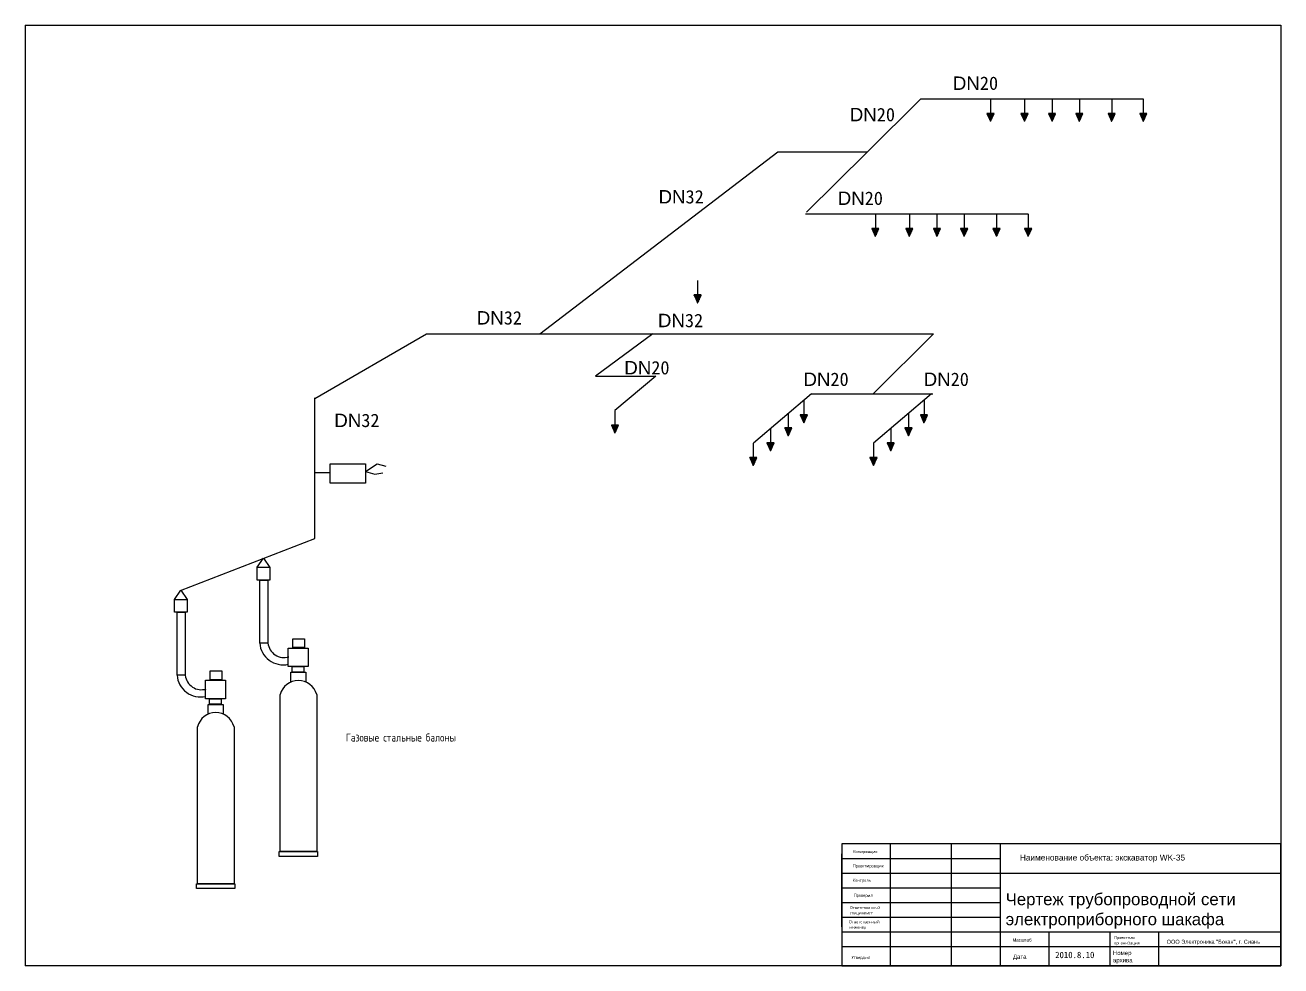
# Model space of a CAD drawing. Extents: x 48388 to 147340, y 33806 to 122092.
# Drawn here: x 130284 to 138132, y 61058 to 66939 of the extents above; entities that cross this region are included whole.
import ezdxf

# ---------------------------------------------------------------- set-up
doc = ezdxf.new("R2010")
doc.units = 0
doc.header["$LTSCALE"] = 1000
doc.header["$MEASUREMENT"] = 0
doc.layers.get('0').update_dxf_attribs({"linetype": 'CONTINUOUS'})
doc.styles.add('_TEL_DIM', font='SIMPLEX', dxfattribs={"width": 0.8, "height": 3.5, "bigfont": 'HZTXT'})
doc.styles.get("Standard").update_dxf_attribs({"font": 'GBENOR', "bigfont": 'GBCBIG'})

msp = doc.modelspace()

# ---------------------------------------------------------------- hatches: boundary and pattern name
h = msp.add_hatch()
h.set_pattern_fill('ANSI31', color=256, style=0)
h.set_pattern_definition([(45, (12258.35263, 1408.63733), (-0.08838834765, 0.08838834765), [])])
h.paths.add_polyline_path([(136295.4, 66387.3), (136317.3, 66337.8), (136339.8, 66387.3), (136320.6, 66387.3), (136317.8, 66387.3), (136317.8, 66387.3)])
h = msp.add_hatch()
h.set_pattern_fill('ANSI31', color=256, style=0)
h.set_pattern_definition([(45, (12470.81585, 1408.63733), (-0.08838834765, 0.08838834765), [])])
h.paths.add_polyline_path([(136507.8, 66387.3), (136529.7, 66337.8), (136552.2, 66387.3), (136533.1, 66387.3), (136530.2, 66387.3), (136530.2, 66387.3)])
h = msp.add_hatch()
h.set_pattern_fill('ANSI31', color=256, style=0)
h.set_pattern_definition([(45, (12643.28546, 1408.63733), (-0.08838834765, 0.08838834765), [])])
h.paths.add_polyline_path([(136680.3, 66387.3), (136702.2, 66337.8), (136724.7, 66387.3), (136705.6, 66387.3), (136702.7, 66387.3), (136702.7, 66387.3)])
h = msp.add_hatch()
h.set_pattern_fill('ANSI31', color=256, style=0)
h.set_pattern_definition([(45, (12813.25645, 1408.63733), (-0.08838834765, 0.08838834765), [])])
h.paths.add_polyline_path([(136850.3, 66387.3), (136872.2, 66337.8), (136894.7, 66387.3), (136875.5, 66387.3), (136872.7, 66387.3), (136872.7, 66387.3)])
h = msp.add_hatch()
h.set_pattern_fill('ANSI31', color=256, style=0)
h.set_pattern_definition([(45, (13015.721, 1408.63733), (-0.08838834765, 0.08838834765), [])])
h.paths.add_polyline_path([(137052.7, 66387.3), (137074.6, 66337.8), (137097.1, 66387.3), (137078, 66387.3), (137075.1, 66387.3), (137075.1, 66387.3)])
h = msp.add_hatch()
h.set_pattern_fill('ANSI31', color=256, style=0)
h.set_pattern_definition([(45, (13213.18727, 1408.63733), (-0.08838834765, 0.08838834765), [])])
h.paths.add_polyline_path([(137250.2, 66387.3), (137272.1, 66337.8), (137294.6, 66387.3), (137275.5, 66387.3), (137272.6, 66387.3), (137272.6, 66387.3)])
h = msp.add_hatch()
h.set_pattern_fill('ANSI31', color=256, style=0)
h.set_pattern_definition([(45, (11538.55182, 689.49749), (-0.08838834765, 0.08838834765), [])])
h.paths.add_polyline_path([(135575.6, 65668.2), (135597.5, 65618.6), (135620, 65668.2), (135600.8, 65668.2), (135598, 65668.2), (135598, 65668.2)])
h = msp.add_hatch()
h.set_pattern_fill('ANSI31', color=256, style=0)
h.set_pattern_definition([(45, (11751.01503, 689.49749), (-0.08838834765, 0.08838834765), [])])
h.paths.add_polyline_path([(135788, 65668.2), (135809.9, 65618.6), (135832.4, 65668.2), (135813.3, 65668.2), (135810.4, 65668.2), (135810.4, 65668.2)])
h = msp.add_hatch()
h.set_pattern_fill('ANSI31', color=256, style=0)
h.set_pattern_definition([(45, (11923.48464, 689.49749), (-0.08838834765, 0.08838834765), [])])
h.paths.add_polyline_path([(135960.5, 65668.2), (135982.4, 65618.6), (136004.9, 65668.2), (135985.8, 65668.2), (135982.9, 65668.2), (135982.9, 65668.2)])
h = msp.add_hatch()
h.set_pattern_fill('ANSI31', color=256, style=0)
h.set_pattern_definition([(45, (12093.45564, 689.49749), (-0.08838834765, 0.08838834765), [])])
h.paths.add_polyline_path([(136130.5, 65668.2), (136152.4, 65618.6), (136174.9, 65668.2), (136155.7, 65668.2), (136152.9, 65668.2), (136152.9, 65668.2)])
h = msp.add_hatch()
h.set_pattern_fill('ANSI31', color=256, style=0)
h.set_pattern_definition([(45, (12295.92019, 689.49749), (-0.08838834765, 0.08838834765), [])])
h.paths.add_polyline_path([(136332.9, 65668.2), (136354.8, 65618.6), (136377.3, 65668.2), (136358.2, 65668.2), (136355.3, 65668.2), (136355.3, 65668.2)])
h = msp.add_hatch()
h.set_pattern_fill('ANSI31', color=256, style=0)
h.set_pattern_definition([(45, (12493.38646, 689.49749), (-0.08838834765, 0.08838834765), [])])
h.paths.add_polyline_path([(136530.4, 65668.2), (136552.3, 65618.6), (136574.8, 65668.2), (136555.7, 65668.2), (136552.8, 65668.2), (136552.8, 65668.2)])
h = msp.add_hatch()
h.set_pattern_fill('ANSI31', color=256, style=0)
h.set_pattern_definition([(45, (10428.01963, 273.31657), (-0.08838834765, 0.08838834765), [])])
h.paths.add_polyline_path([(134465, 65252), (134486.9, 65202.4), (134509.4, 65252), (134490.3, 65252), (134487.4, 65252), (134487.4, 65252)])
h = msp.add_hatch()
h.set_pattern_fill('ANSI31', color=256, style=0)
h.set_pattern_definition([(45, (9911.32169, -539.86395), (-0.08838834765, 0.08838834765), [])])
h.paths.add_polyline_path([(133948.3, 64438.8), (133970.2, 64389.3), (133992.7, 64438.8), (133973.6, 64438.8), (133970.7, 64438.8), (133970.7, 64438.8)])
h = msp.add_hatch()
h.set_pattern_fill('ANSI31', color=256, style=0)
h.set_pattern_definition([(45, (11091.63421, -475.65648), (-0.08838834765, 0.08838834765), [])])
h.paths.add_polyline_path([(135128.6, 64503), (135150.5, 64453.5), (135173, 64503), (135153.9, 64503), (135151, 64503), (135151, 64503)])
h = msp.add_hatch()
h.set_pattern_fill('ANSI31', color=256, style=0)
h.set_pattern_definition([(45, (11842.86331, -475.65648), (-0.08838834765, 0.08838834765), [])])
h.paths.add_polyline_path([(135879.9, 64503), (135901.8, 64453.5), (135924.3, 64503), (135905.2, 64503), (135902.3, 64503), (135902.3, 64503)])
h = msp.add_hatch()
h.set_pattern_fill('ANSI31', color=256, style=0)
h.set_pattern_definition([(45, (10994.3565, -557.15299), (-0.08838834765, 0.08838834765), [])])
h.paths.add_polyline_path([(135031.4, 64421.5), (135053.3, 64372), (135075.8, 64421.5), (135056.6, 64421.5), (135053.8, 64421.5), (135053.8, 64421.5)])
h = msp.add_hatch()
h.set_pattern_fill('ANSI31', color=256, style=0)
h.set_pattern_definition([(45, (11745.5856, -557.15299), (-0.08838834765, 0.08838834765), [])])
h.paths.add_polyline_path([(135782.6, 64421.5), (135804.5, 64372), (135827, 64421.5), (135807.9, 64421.5), (135805, 64421.5), (135805, 64421.5)])
h = msp.add_hatch()
h.set_pattern_fill('ANSI31', color=256, style=0)
h.set_pattern_definition([(45, (10883.65715, -650.89716), (-0.08838834765, 0.08838834765), [])])
h.paths.add_polyline_path([(134920.7, 64327.8), (134942.6, 64278.2), (134965.1, 64327.8), (134945.9, 64327.8), (134943.1, 64327.8), (134943.1, 64327.8)])
h = msp.add_hatch()
h.set_pattern_fill('ANSI31', color=256, style=0)
h.set_pattern_definition([(45, (11634.88624, -650.89716), (-0.08838834765, 0.08838834765), [])])
h.paths.add_polyline_path([(135671.9, 64327.8), (135693.8, 64278.2), (135716.3, 64327.8), (135697.2, 64327.8), (135694.3, 64327.8), (135694.3, 64327.8)])
h = msp.add_hatch()
h.set_pattern_fill('ANSI31', color=256, style=0)
h.set_pattern_definition([(45, (10775.69407, -742.8263), (-0.08838834765, 0.08838834765), [])])
h.paths.add_polyline_path([(134812.7, 64235.8), (134834.6, 64186.3), (134857.1, 64235.9), (134838, 64235.9), (134835.1, 64235.8), (134835.1, 64235.9)])
h = msp.add_hatch()
h.set_pattern_fill('ANSI31', color=256, style=0)
h.set_pattern_definition([(45, (11526.92316, -742.8263), (-0.08838834765, 0.08838834765), [])])
h.paths.add_polyline_path([(135563.9, 64235.8), (135585.8, 64186.3), (135608.3, 64235.9), (135589.2, 64235.9), (135586.3, 64235.8), (135586.3, 64235.9)])

# ---------------------------------------------------------------- linework, layer by layer
for p, q in [((130284.3, 66938.9), (138132.3, 66938.9)), ((130284.3, 66938.9), (130284.3, 61058.3)), ((138132.3, 66938.9), (138132.3, 61058.3)), ((135544.2, 66143.5), (135881.9, 66478.5)), ((135881.9, 66478.5), (137271, 66478.5)), ((136317.8, 66477.7), (136317.8, 66387.3)), ((136530.2, 66477.7), (136530.2, 66387.3)), ((136702.7, 66477.7), (136702.7, 66387.3)), ((136872.7, 66477.7), (136872.7, 66387.3)), ((137075.1, 66477.7), (137075.1, 66387.3)), ((137272.6, 66477.7), (137272.6, 66387.3)), ((136339.8, 66387.3), (136295.4, 66387.3)), ((136295.4, 66387.3), (136317.3, 66337.8)), ((136317.3, 66337.8), (136339.8, 66387.3)), ((136317.8, 66387.3), (136339.8, 66387.4)), ((136507.8, 66387.3), (136529.7, 66337.8)), ((136552.2, 66387.3), (136507.8, 66387.3)), ((136529.7, 66337.8), (136552.2, 66387.3)), ((136530.2, 66387.3), (136552.2, 66387.4)), ((136724.7, 66387.3), (136680.3, 66387.3)), ((136680.3, 66387.3), (136702.2, 66337.8)), ((136702.2, 66337.8), (136724.7, 66387.3)), ((136702.7, 66387.3), (136724.7, 66387.4)), ((136894.7, 66387.3), (136850.3, 66387.3)), ((136850.3, 66387.3), (136872.2, 66337.8)), ((136872.2, 66337.8), (136894.7, 66387.3)), ((136872.7, 66387.3), (136894.7, 66387.4)), ((137097.1, 66387.3), (137052.7, 66387.3)), ((137052.7, 66387.3), (137074.6, 66337.8)), ((137074.6, 66337.8), (137097.1, 66387.3)), ((137075.1, 66387.3), (137097.1, 66387.4)), ((137294.6, 66387.3), (137250.2, 66387.3)), ((137250.2, 66387.3), (137272.1, 66337.8)), ((137272.1, 66337.8), (137294.6, 66387.3)), ((137272.6, 66387.3), (137294.6, 66387.4)), ((133501.4, 65008.1), (134987.6, 66146.7)), ((134987.6, 66146.7), (135547.8, 66146.7)), ((135544.2, 66143.5), (135167, 65769.3)), ((135162.1, 65759.4), (136551.2, 65759.4)), ((135598, 65758.6), (135598, 65668.2)), ((135810.4, 65758.6), (135810.4, 65668.2)), ((135982.9, 65758.6), (135982.9, 65668.2)), ((136152.9, 65758.6), (136152.9, 65668.2)), ((136355.3, 65758.6), (136355.3, 65668.2)), ((136552.8, 65758.6), (136552.8, 65668.2)), ((135575.6, 65668.2), (135597.5, 65618.6)), ((135620, 65668.2), (135575.6, 65668.2)), ((135597.5, 65618.6), (135620, 65668.2)), ((135598, 65668.2), (135620, 65668.2)), ((135832.4, 65668.2), (135788, 65668.2)), ((135788, 65668.2), (135809.9, 65618.6)), ((135809.9, 65618.6), (135832.4, 65668.2)), ((135810.4, 65668.2), (135832.4, 65668.2)), ((135960.5, 65668.2), (135982.4, 65618.6)), ((136004.9, 65668.2), (135960.5, 65668.2)), ((135982.4, 65618.6), (136004.9, 65668.2)), ((135982.9, 65668.2), (136004.9, 65668.2)), ((136130.5, 65668.2), (136152.4, 65618.6)), ((136174.9, 65668.2), (136130.5, 65668.2)), ((136152.4, 65618.6), (136174.9, 65668.2)), ((136152.9, 65668.2), (136174.9, 65668.2)), ((136332.9, 65668.2), (136354.8, 65618.6)), ((136377.3, 65668.2), (136332.9, 65668.2)), ((136354.8, 65618.6), (136377.3, 65668.2)), ((136355.3, 65668.2), (136377.3, 65668.2)), ((136530.4, 65668.2), (136552.3, 65618.6)), ((136574.8, 65668.2), (136530.4, 65668.2)), ((136552.3, 65618.6), (136574.8, 65668.2)), ((136552.8, 65668.2), (136574.8, 65668.2)), ((134487.4, 65342.4), (134487.4, 65252)), ((134465, 65252), (134486.9, 65202.4)), ((134509.4, 65252), (134465, 65252)), ((134486.9, 65202.4), (134509.4, 65252)), ((134487.4, 65252), (134509.4, 65252.1)), ((132094.9, 64604.9), (132793.5, 65008.1)), ((132793.5, 65008.1), (135960.6, 65008.1)), ((134206.3, 65008.1), (133849.2, 64744.5)), ((135960.6, 65008.1), (135583.5, 64633.9)), ((133849.2, 64744.5), (134226.3, 64744.6)), ((134226.3, 64744.6), (133970.7, 64529.2)), ((132094.9, 63730), (132094.9, 64609.4)), ((135198.6, 64633.6), (134835.4, 64325.7)), ((135151, 64593.4), (135151, 64503)), ((135198.8, 64633.6), (135956.8, 64633.6)), ((135949.8, 64633.6), (135586.6, 64325.7)), ((135902.3, 64593.4), (135902.3, 64503)), ((133970.7, 64529.2), (133970.7, 64438.8)), ((135053.8, 64511.9), (135053.8, 64421.5)), ((135805, 64511.9), (135805, 64421.5)), ((133948.3, 64438.8), (133970.2, 64389.3)), ((133992.7, 64438.8), (133948.3, 64438.8)), ((133970.2, 64389.3), (133992.7, 64438.8)), ((133970.7, 64438.8), (133992.7, 64438.9)), ((135128.6, 64503), (135150.5, 64453.5)), ((135173, 64503), (135128.6, 64503)), ((135150.5, 64453.5), (135173, 64503)), ((135151, 64503), (135173, 64503.1)), ((135924.3, 64503), (135879.9, 64503)), ((135879.9, 64503), (135901.8, 64453.5)), ((135901.8, 64453.5), (135924.3, 64503)), ((135902.3, 64503), (135924.3, 64503.1)), ((134943.1, 64418.2), (134943.1, 64327.8)), ((135075.8, 64421.5), (135031.4, 64421.5)), ((135031.4, 64421.5), (135053.3, 64372)), ((135053.3, 64372), (135075.8, 64421.5)), ((135053.8, 64421.5), (135075.8, 64421.6)), ((135694.3, 64418.2), (135694.3, 64327.8)), ((135782.6, 64421.5), (135804.5, 64372)), ((135827, 64421.5), (135782.6, 64421.5)), ((135804.5, 64372), (135827, 64421.5)), ((135805, 64421.5), (135827, 64421.6)), ((134835.1, 64326.3), (134835.1, 64235.8)), ((134965.1, 64327.8), (134920.7, 64327.8)), ((134920.7, 64327.8), (134942.6, 64278.2)), ((134942.6, 64278.2), (134965.1, 64327.8)), ((134943.1, 64327.8), (134965.1, 64327.8)), ((135586.3, 64326.3), (135586.3, 64235.8)), ((135671.9, 64327.8), (135693.8, 64278.2)), ((135716.3, 64327.8), (135671.9, 64327.8)), ((135693.8, 64278.2), (135716.3, 64327.8)), ((135694.3, 64327.8), (135716.3, 64327.8)), ((134857.1, 64235.9), (134812.7, 64235.8)), ((134812.7, 64235.8), (134834.6, 64186.3)), ((134834.6, 64186.3), (134857.1, 64235.9)), ((134835.1, 64235.8), (134857.1, 64235.9)), ((135608.3, 64235.9), (135563.9, 64235.8)), ((135563.9, 64235.8), (135585.8, 64186.3)), ((135585.8, 64186.3), (135608.3, 64235.9)), ((135586.3, 64235.8), (135608.3, 64235.9)), ((132095.6, 64142.6), (132190.4, 64142.6)), ((131255.5, 63405.2), (132094.9, 63730)), ((131735.4, 63550.4), (131773.3, 63607.3)), ((131773.3, 63607.3), (131813.5, 63549.3)), ((131750.3, 63470.2), (131802.1, 63470.2)), ((131750.3, 63076.2), (131750.3, 63470.2)), ((131802.1, 63470.2), (131802.1, 63076.2)), ((131218.7, 63349.4), (131256.7, 63406.3)), ((131256.7, 63406.3), (131296.9, 63348.3)), ((131233.6, 62875.2), (131233.6, 63269.2)), ((131233.6, 63269.2), (131285.4, 63269.2)), ((131285.4, 63269.2), (131285.4, 62875.2)), ((131802.1, 63076.2), (131750.3, 63076.2)), ((131285.4, 62875.2), (131233.6, 62875.2)), ((131944.7, 62893.8), (132037.7, 62893.8)), ((131944.7, 62832.6), (131944.7, 62893.8)), ((132037.7, 62893.8), (132037.7, 62833.6)), ((131878.2, 61773.2), (131878.2, 62753.9)), ((132106.4, 62753.9), (132106.4, 61773.2)), ((131428, 62631.6), (131428, 62692.8)), ((131428, 62692.8), (131521, 62692.8)), ((131521, 62692.8), (131521, 62632.6)), ((131361.6, 61572.2), (131361.6, 62552.9)), ((131589.8, 62552.9), (131589.8, 61572.2)), ((132106.4, 61773.2), (131878.2, 61773.2)), ((135388, 61820.6), (135388, 61058.3)), ((138132.3, 61820.6), (135388, 61820.6)), ((135692.9, 61058.3), (135692.9, 61820.6)), ((136074.1, 61058.3), (136074.1, 61820.6)), ((136379, 61058.3), (136379, 61820.6)), ((138132.3, 61058.3), (138132.3, 61820.6)), ((135388, 61668.1), (135388, 61759.6)), ((135388, 61729.1), (136379, 61729.1)), ((135388, 61576.7), (135388, 61668.1)), ((135388, 61637.6), (138132.3, 61637.6)), ((131589.8, 61572.2), (131361.6, 61572.2)), ((135388, 61485.2), (135388, 61576.7)), ((135388, 61546.2), (136379, 61546.2)), ((135388, 61393.7), (135388, 61485.2)), ((135388, 61454.7), (136379, 61454.7)), ((135388, 61302.2), (135388, 61393.7)), ((135388, 61363.2), (136379, 61363.2)), ((135388, 61271.7), (138132.3, 61271.7)), ((136683.9, 61058.3), (136683.9, 61271.7)), ((137065.1, 61058.3), (137065.1, 61271.7)), ((137370, 61058.3), (137370, 61271.7)), ((135388, 61180.3), (138132.3, 61180.3)), ((138132.3, 61058.3), (130284.3, 61058.3)), ((135388, 61058.3), (138132.3, 61058.3)), ((136379, 61058.3), (136074.1, 61058.3)), ((136683.9, 61058.3), (136379, 61058.3)), ((137065.1, 61058.3), (136683.9, 61058.3)), ((137370, 61058.3), (137065.1, 61058.3)), ((138132.3, 61058.3), (137370, 61058.3))]:
    msp.add_line(p, q)
for points in [[(132190.4, 64195.7), (132411.3, 64195.7), (132411.3, 64076.4), (132190.4, 64076.4)], [(131735.4, 63550.4), (131813.5, 63550.4), (131813.5, 63470.1), (131735.4, 63470.1)], [(131218.7, 63349.4), (131296.9, 63349.4), (131296.9, 63269.1), (131218.7, 63269.1)], [(131957.2, 63102.6), (132030.3, 63102.6), (132030.3, 63047.8), (131957.2, 63047.8)], [(131928.3, 63045.3), (132053.5, 63045.3), (132053.5, 62929.3), (131928.3, 62929.3)], [(131440.5, 62901.6), (131513.7, 62901.6), (131513.7, 62846.8), (131440.5, 62846.8)], [(131953.3, 62929.3), (132026.2, 62929.3), (132026.2, 62895.2), (131953.3, 62895.2)], [(131411.6, 62844.3), (131536.9, 62844.3), (131536.9, 62728.3), (131411.6, 62728.3)], [(131436.7, 62728.3), (131509.6, 62728.3), (131509.6, 62694.2), (131436.7, 62694.2)], [(131872.2, 61773.2), (132111.4, 61773.2), (132111.4, 61742), (131871.7, 61742)], [(131355.5, 61572.2), (131594.7, 61572.2), (131594.7, 61541), (131355, 61541)]]:
    msp.add_lwpolyline(points, close=True)
for points in [[(132411.5, 64147.7), (132469.3, 64131.8), (132520.4, 64139.8)], [(132412.1, 64147.6), (132484.2, 64196.4), (132537.7, 64182.4)]]:
    msp.add_lwpolyline(points)
for centre, radius, start, end in [((131898.2, 63088.5), 148.4, 184.78298, 281.99934), ((131901.8, 63085.8), 100.2, 185.53041, 287.63715), ((131381.5, 62887.5), 148.4, 184.78298, 281.99934), ((131385.2, 62884.8), 100.2, 185.53041, 287.63715), ((131992.3, 62725), 117.7, 14.22197, 165.77803), ((131475.7, 62524), 117.7, 14.22197, 165.77803)]:
    msp.add_arc(centre, radius, start, end)

# ---------------------------------------------------------------- texts
at = {"attachment_point": 1}
for s, insert, char_height, width in [('{\\fArial|b0|i0|c0|p32;DN\\fSimSun|b0|i0|c134|p54;20}', (136082.4, 66617.7), 83.635, 3610), ('{\\fArial|b0|i0|c0|p32;DN\\fSimSun|b0|i0|c134|p54;20}', (135438.1, 66421.4), 83.635, 3610), ('{\\fArial|b0|i0|c0|p32;DN\\fSimSun|b0|i0|c134|p54;32}', (134243, 65907.7), 83.635, 3610), ('{\\fArial|b0|i0|c0|p32;DN\\fSimSun|b0|i0|c134|p54;20}', (135362.6, 65898.5), 83.635, 3610), ('{\\fArial|b0|i0|c0|p32;DN\\fSimSun|b0|i0|c134|p54;32}', (133106.8, 65151), 83.635, 3610), ('{\\fArial|b0|i0|c0|p32;DN\\fSimSun|b0|i0|c134|p54;32}', (134239.1, 65134.4), 83.635, 3610), ('{\\fArial|b0|i0|c0|p32;DN\\fSimSun|b0|i0|c134|p54;20}', (134028.9, 64839.2), 83.635, 3610), ('{\\fArial|b0|i0|c0|p32;DN\\fSimSun|b0|i0|c134|p54;20}', (135148.5, 64766.9), 83.635, 3610), ('{\\fArial|b0|i0|c0|p32;DN\\fSimSun|b0|i0|c134|p54;20}', (135899.8, 64766.9), 83.635, 3610), ('{\\fArial|b0|i0|c0|p32;DN\\fSimSun|b0|i0|c134|p54;32}', (132216.5, 64509.9), 83.635, 3610), ('{\\fArial|b0|i0|c204|p34;\\H0.51191x;Наименование объекта: экскаватор \\fArial|b0|i0|c0|p34;WK-35}', (136501.1, 61754), 72.278, 1243.692), ('{\\fArial|b0|i0|c204|p34;\\H0.9375x;Чертеж трубопроводной сети электроприборного шакафа}', (136412.2, 61512.7), 80, 1678.551), ('{\\fArial|b0|i0|c204|p34;ООО Электроника "Бокан", г. Сиань}', (137418.3, 61221.6), 25, 1147.08), ('{\\fSimHei|b0|i0|c134|p2;2010.8.10}', (136721.8, 61146.8), 40, 306.816)]:
    msp.add_mtext(s, dxfattribs=dict(at, insert=insert, char_height=char_height, width=width))
at = {"attachment_point": 1, "style": '_TEL_DIM'}
for s, insert, char_height in [('{\\Fsimplex,hztxt|c204;Газовые стальные балоны}', (132288.6, 62510.7), 50), ('{\\Fsimplex,hztxt|c204;Копировщик}', (135458.9, 61783.1), 20), ('{\\Fsimplex,hztxt|c204;Проектировщик}', (135457.4, 61694.1), 20), ('{\\Fsimplex,hztxt|c204;Контроль}', (135456.6, 61603.7), 20), ('{\\Fsimplex,hztxt|c204;Проверил}', (135463.4, 61509.2), 20), ('{\\Fsimplex,hztxt|c204;Ответственный\\Pспециалист}', (135439.6, 61432.9), 20), ('{\\Fsimplex,hztxt|c204;Ответственный\\Pинженер}', (135434.4, 61343.8), 20), ('{\\Fsimplex,hztxt|c204;Проектная\\Pорганизация}', (137090.3, 61245.7), 20), ('{\\Fsimplex,hztxt|c204;Утвердил}', (135449.8, 61121), 20)]:
    msp.add_mtext(s, dxfattribs=dict(at, insert=insert, char_height=char_height))
for s, insert, char_height, width in [('{\\fArial|b0|i0|c204|p34;Масштаб}', (136454.9, 61230.3), 20, 1070.762), ('{\\fArial|b0|i0|c204|p34;Номер архива}', (137082.8, 61152.6), 27, 30.462), ('{\\fArial|b0|i0|c204|p34;Дата}', (136457.9, 61129.2), 27, 30.776)]:
    msp.add_mtext(s, dxfattribs=dict(at, insert=insert, char_height=char_height, width=width))

doc.saveas('drawing.dxf')
